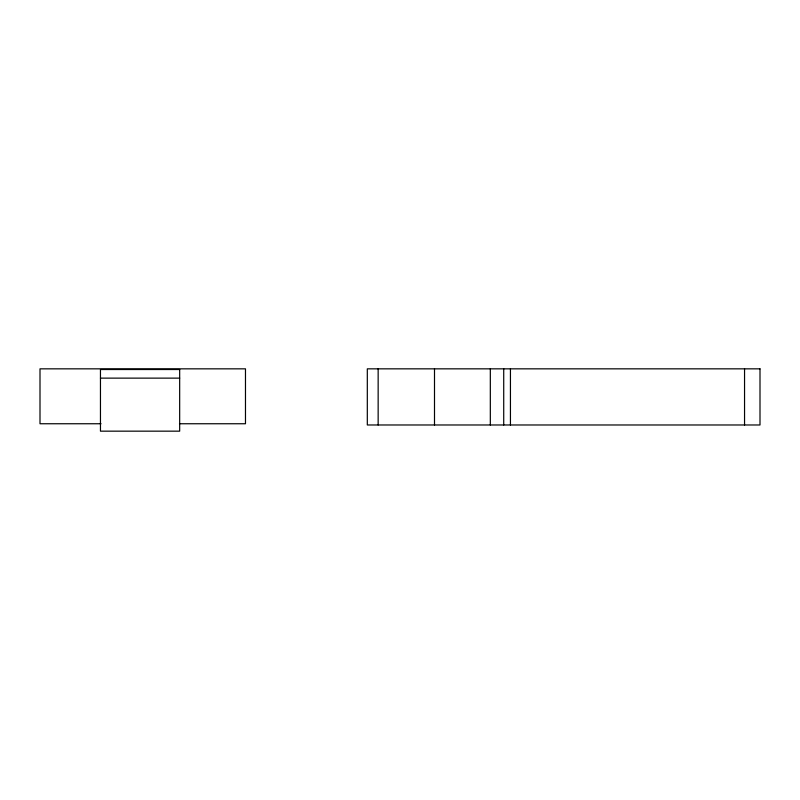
<?xml version="1.0" encoding="UTF-8"?>
<svg xmlns="http://www.w3.org/2000/svg" width="800" height="800" viewBox="0 0 800 800"><rect width="100%" height="100%" fill="white"/><g stroke="black" fill="none" stroke-linecap="round" stroke-linejoin="round"><path stroke-width="1.2" d="M100.46 378.13L179.67 378.13M101.02 423.75L40 423.75L40 368.84L245.48 368.84L245.48 423.75L179.48 423.75M744.55 368.84L744.55 424.98M510.44 368.84L510.44 424.98M503.72 368.84L503.72 424.98M490.32 368.84L490.32 424.98M434.5 368.84L434.5 424.98M378.15 368.84L378.15 424.98M760 368.84L367.31 368.84L367.31 424.98L760 424.98L760 368.84M179.67 369.52L100.46 369.52L100.46 431.16L179.67 431.16L179.67 369.52"/></g></svg>
